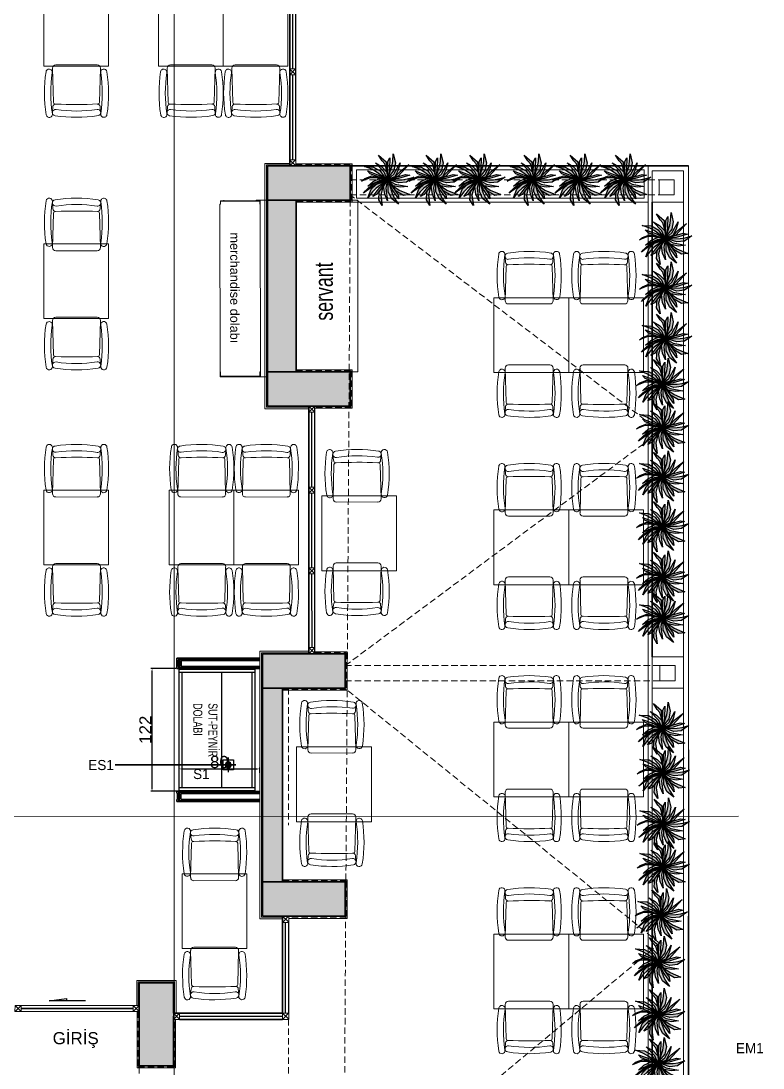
# Model space of a CAD drawing. Header units: millimetres. Extents: x 30084 to 42641, y -1284 to 1636.
# Drawn here: x 35042 to 35777, y -264 to 772 of the extents above; entities that cross this region are included whole.
import ezdxf
from ezdxf.enums import TextEntityAlignment as Align

# ---------------------------------------------------------------- set-up
doc = ezdxf.new("R2010")
doc.units = ezdxf.units.MM
doc.linetypes.add('DASHED2', pattern=[9.525, 6.35, -3.175])
doc.linetypes.add('HIDDEN', pattern=[9.525, 6.35, -3.175])
doc.layers.add('-DWG_ANA', color=7, linetype='Continuous')
doc.layers.add('00-BITKI', color=103, linetype='Continuous')
for name, color, linetype, lineweight in [('ELK', 1, 'Continuous', 35), ('no3_ahsap gorunus arka ince', 53, 'Continuous', 15), ('no3_ahsap gorunus arka kalın', 43, 'Continuous', 15), ('no3_ahsap kesit on', 40, 'Continuous', 20), ('no3_ahşap gorunus on kalın', 36, 'Continuous', 15), ('no3_cam gorunus on', 142, 'Continuous', 15), ('no3_duvar kaplama', 8, 'Continuous', 0), ('no3_duvar mevcut', 4, 'Continuous', 35), ('no3_döşeme kaplama', 8, 'Continuous', 0), ('no3_kutu profil gorunus', 8, 'Continuous', 0), ('no3_kutuprofil kesit', 74, 'Continuous', 18), ('no3_sandalye masa', 248, 'Continuous', 15), ('no3_yazı tefriş', 152, 'Continuous', 0), ('no3_ölçü detay', 252, 'Continuous', 0), ('no3_ölçü tefriş', 252, 'Continuous', 0), ('t_görünüş', 45, 'Continuous', 25), ('t_yazı', 144, 'Continuous', 25), ('Y-CAM', 4, 'Continuous', 5), ('Y-UST', 253, 'HIDDEN', 13)]:
    doc.layers.add(name, color=color, linetype=linetype, lineweight=lineweight)
doc.styles.add('20', font='GOTHIC.TTF', dxfattribs={"height": 10})
doc.styles.get("Standard").update_dxf_attribs({"font": 'arial.ttf'})
doc.styles.add('TAKSİM', font='GOTHIC.TTF', dxfattribs={"height": 20})
doc.styles.add('Ölçü50', font='arial.ttf', dxfattribs={"width": 0.7})
doc.dimstyles.new('ISO-25', dxfattribs={"dimtxt": 12, "dimasz": 2.5, "dimexe": 1.25, "dimexo": 0.625, "dimtad": 1, "dimdec": 0, "dimtxsty": 'Standard', "dimcen": 2.5, "dimadec": 0, "dimazin": 0, "dimtfac": 1, "dimtdec": 0, "dimtmove": 0, "dimatfit": 3, "dimfxl": 1, "dimarcsym": 0})

# ---------------------------------------------------------------- blocks, each defined once
blk = doc.blocks.new('hediiyelik')
at = {"layer": 'no3_ahsap gorunus arka kalın'}
for p, q in [((33247.8, -770.1), (33422.8, -770)), ((33247.8, -770.1), (33247.8, -777.1)), ((33422.8, -770), (33422.8, -777))]:
    blk.add_line(p, q, dxfattribs=at)
at = {"layer": 'no3_ahşap gorunus on kalın'}
for p, q in [((33251.8, -777.1), (33417.7, -777)), ((33422.8, -781), (33422.8, -813)), ((33251.8, -817.1), (33417.7, -817))]:
    blk.add_line(p, q, dxfattribs=at)
at = {"layer": 'no3_kutu profil gorunus'}
for p, q in [((33251.8, -777.6), (33251.8, -777.1)), ((33417.7, -777.5), (33417.7, -777)), ((33248.3, -781.1), (33247.8, -781.1)), ((33422.3, -781), (33422.8, -781)), ((33248.3, -813.1), (33247.8, -813.1)), ((33251.8, -816.6), (33251.8, -817.1)), ((33417.7, -816.5), (33417.7, -817)), ((33422.3, -813), (33422.8, -813))]:
    blk.add_line(p, q, dxfattribs=at)
for points in [[(33247.8, -781.1), (33247.8, -777.1), (33251.8, -777.1)], [(33422.8, -781), (33422.8, -777), (33417.7, -777)], [(33422.3, -781), (33422.3, -777.5), (33417.7, -777.5)], [(33248.3, -781.1), (33248.3, -777.6), (33251.8, -777.6)], [(33248.3, -813.1), (33248.3, -816.6), (33251.8, -816.6)], [(33422.8, -813), (33422.8, -817), (33417.7, -817)], [(33422.3, -813), (33422.3, -816.5), (33417.7, -816.5)]]:
    blk.add_lwpolyline(points, dxfattribs=at)
at = {"layer": 'no3_ölçü tefriş'}
for p, q in [((33421.9, -816), (33421.9, -777.5)), ((33248.3, -780), (33248.3, -813.1)), ((33248.7, -816), (33248.7, -777.6)), ((33422.3, -780), (33422.3, -813))]:
    blk.add_line(p, q, dxfattribs=at)
for centre in [(33248.5, -780), (33248.5, -784), (33248.5, -788), (33422.1, -780), (33422.1, -784), (33422.1, -788), (33248.5, -792), (33248.5, -796), (33248.5, -800), (33248.5, -804), (33248.5, -808), (33248.5, -812), (33248.5, -816), (33422.1, -812), (33422.1, -816)]:
    blk.add_circle(centre, 0.2, dxfattribs=at)
at = {"layer": 't_yazı', "style": 'Ölçü50'}
blk.add_text('merchandise dolabı', height=9, dxfattribs=at).set_placement((33279.7, -806.9, 0))
blk = doc.blocks.new('K-BKLEME')
for p, q in [((-29.3, 50.3), (-29.8, 56.6)), ((28.5, 50.4), (29, 56.7)), ((-28.6, 45), (-29.6, 3.2)), ((29, 3.3), (27.8, 45)), ((-25.7, -0.8), (25, -0.7))]:
    blk.add_line(p, q)
for points in [[(-29.9, 8.9, -0.077504), (-30, 59.1, 1), (-37.6, 60.2, 0.077504), (-37.5, 7.7, 1)], [(-25.5, 53.8, -0.077504), (24.7, 53.9, 1), (25.9, 61.5, 0.077504), (-26.7, 61.4, 1)], [(29.3, 9, 0.077504), (29.2, 59.1, -1), (36.8, 60.3, -0.077504), (36.9, 7.8, -1)]]:
    blk.add_lwpolyline(points, format="xyb", close=True)
for centre, radius, start, end in [((-25.9, 50.6), 3.39, 184.6945, 272.6484), ((-26.4, 44.9), 2.26, 92.7197, 178.6168), ((-0.2, -519.6), 567.4, 87.4515, 92.6484), ((25.1, 50.6), 3.39, 267.5228, 355.4767), ((25.6, 45), 2.26, 1.5543, 87.4515), ((-25.7, 3.2), 3.95, 180.0856, 270.0856), ((25, 3.2), 3.95, 270.0856, 0.0856)]:
    blk.add_arc(centre, radius, start, end)
blk = doc.blocks.new('yuopl')
at = {"linetype": 'ByBlock'}
h = blk.add_hatch(color=1, dxfattribs=at)
h.set_gradient(color1=(61, 122, 0), color2=(210, 212, 89), tint=1, name='HEMISPHERICAL')
h.paths.add_polyline_path([(48509, -20392), (48481, -20747), (48242, -21286), (48461, -21019), (48605, -20707), (48513, -20372), (48605, -20727), (48553, -21067), (48541, -21557), (48677, -20843), (48513, -20361), (48813, -21162), (48956, -21298), (48769, -20788), (48517, -20365), (48665, -20548), (48920, -20903), (49028, -21103), (49144, -21398), (49124, -20987), (48944, -20684), (48681, -20500), (48517, -20361), (48888, -20524), (49316, -20915), (49144, -20632), (48880, -20393), (48525, -20365), (48880, -20389), (49211, -20499), (49673, -20766), (49529, -20514), (49167, -20367), (48520, -20363), (49362, -20334), (49530, -20242), (49006, -20261), (48524, -20364), (48803, -20267), (49135, -20155), (49362, -20108), (49713, -20089), (49310, -19986), (48967, -20060), (48736, -20239), (48517, -20365), (48780, -20068), (49291, -19778), (48970, -19856), (48659, -20029), (48522, -20358), (48652, -19991), (48890, -19689), (49314, -19458), (49005, -19487), (48729, -19725), (48522, -20357), (48758, -19546), (48721, -19359), (48581, -19867), (48525, -20364), (48517, -19713), (48544, -19477), (48635, -19140), (48412, -19495), (48375, -19840), (48475, -20114), (48522, -20345), (48480, -20277), (48392, -19919), (48347, -19473), (48349, -19106), (48316, -19248), (48292, -19421), (48287, -19533), (48288, -19610), (48306, -19783), (48349, -19975), (48415, -20151), (48517, -20344), (48325, -20024), (48209, -19451), (48181, -19778), (48254, -20132), (48522, -20348), (48245, -20127), (48228, -20075), (48098, -19957), (47957, -19775), (47846, -19374), (47841, -19557), (47935, -19890), (48519, -20360), (48255, -20162), (47824, -19885), (47639, -19864), (48064, -20142), (48506, -20355), (48232, -20268), (47911, -20165), (47700, -20072), (47392, -19878), (47667, -20196), (47990, -20339), (48282, -20331), (48510, -20352), (48136, -20442), (47565, -20376), (47868, -20505), (48214, -20548), (48506, -20363), (48260, -20548), (47863, -20699), (47680, -20682), (47362, -20710), (47819, -20810), (48364, -20473), (47856, -20876), (47774, -21050), (48188, -20719), (48504, -20373), (48144, -20884), (47989, -21050), (47715, -21283), (48111, -21115), (48345, -20856), (48419, -20577)])
at = {"color": 76, "linetype": 'ByBlock'}
blk.add_lwpolyline([(48509, -20392), (48481, -20747), (48242, -21286), (48461, -21019), (48605, -20707), (48513, -20372), (48605, -20727), (48553, -21067), (48541, -21557), (48677, -20843), (48513, -20361), (48813, -21162), (48956, -21298), (48769, -20788), (48517, -20365), (48665, -20548), (48920, -20903), (49028, -21103), (49144, -21398), (49124, -20987), (48944, -20684), (48681, -20500), (48517, -20361), (48888, -20524), (49316, -20915), (49144, -20632), (48880, -20393), (48525, -20365), (48880, -20389), (49211, -20499), (49673, -20766), (49529, -20514), (49167, -20367), (48520, -20363), (49362, -20334), (49530, -20242), (49006, -20261), (48524, -20364), (48803, -20267), (49135, -20155), (49362, -20108), (49713, -20089), (49310, -19986), (48967, -20060), (48736, -20239), (48517, -20365), (48780, -20068), (49291, -19778), (48970, -19856), (48659, -20029), (48522, -20358), (48652, -19991), (48890, -19689), (49314, -19458), (49005, -19487), (48729, -19725), (48522, -20357), (48758, -19546), (48721, -19359), (48581, -19867), (48525, -20364), (48517, -19713), (48544, -19477), (48635, -19140), (48412, -19495), (48375, -19840), (48475, -20114), (48522, -20345), (48480, -20277), (48392, -19919), (48347, -19473), (48349, -19106), (48316, -19248), (48292, -19421), (48287, -19533), (48288, -19610), (48306, -19783), (48349, -19975), (48415, -20151), (48517, -20344), (48325, -20024), (48209, -19451), (48181, -19778), (48254, -20132), (48522, -20348), (48245, -20127), (48228, -20075), (48098, -19957), (47957, -19775), (47846, -19374), (47841, -19557), (47935, -19890), (48519, -20360), (48255, -20162), (47824, -19885), (47639, -19864), (48064, -20142), (48506, -20355), (48232, -20268), (47911, -20165), (47700, -20072), (47392, -19878), (47667, -20196), (47990, -20339), (48282, -20331), (48510, -20352), (48136, -20442), (47565, -20376), (47868, -20505), (48214, -20548), (48506, -20363), (48260, -20548), (47863, -20699), (47680, -20682), (47362, -20710), (47819, -20810), (48364, -20473), (47856, -20876), (47774, -21050), (48188, -20719), (48504, -20373), (48144, -20884), (47989, -21050), (47715, -21283), (48111, -21115), (48345, -20856), (48419, -20577)], close=True, dxfattribs=at)
blk = doc.blocks.new('girişkat duvarlarım')
at = {"layer": 'no3_duvar kaplama'}
h = blk.add_hatch(color=251, dxfattribs=at)
h.dxf.hatch_style = 1
h.paths.add_polyline_path([(36583.7, 271), (36562.8, 271), (36562.8, 237), (36583.7, 237)])
h = blk.add_hatch(color=251, dxfattribs=at)
h.dxf.hatch_style = 1
h.paths.add_polyline_path([(36644.8, 271), (36583.7, 271), (36583.7, 237), (36592.8, 237), (36644.8, 237)])
h = blk.add_hatch(color=251, dxfattribs=at)
h.dxf.hatch_style = 1
h.paths.add_polyline_path([(36583.7, 237), (36562.8, 237), (36562.8, 67), (36583.7, 67)])
h = blk.add_hatch(color=251, dxfattribs=at)
h.dxf.hatch_style = 1
h.paths.add_polyline_path([(36591.2, 237), (36583.7, 237), (36583.7, 67), (36591.2, 67)])
h = blk.add_hatch(color=251, dxfattribs=at)
h.dxf.hatch_style = 1
h.paths.add_polyline_path([(36644.8, 67), (36583.7, 67), (36562.8, 67), (36562.8, 62), (36562.8, 33), (36592.8, 33), (36623.8, 33), (36644.8, 33)])
h = blk.add_hatch(color=251, dxfattribs=at)
h.dxf.hatch_style = 1
h.paths.add_polyline_path([(36557.8, -212), (36557.8, -246), (36587.8, -246), (36639.8, -246), (36639.8, -212)])
h = blk.add_hatch(color=251, dxfattribs=at)
h.dxf.hatch_style = 1
h.paths.add_polyline_path([(36557.8, -438), (36577.8, -438), (36577.8, -246), (36557.8, -246)])
h = blk.add_hatch(color=251, dxfattribs=at)
h.dxf.hatch_style = 1
h.paths.add_polyline_path([(36557.8, -472), (36583.7, -472), (36583.7, -438), (36557.8, -438)])
h = blk.add_hatch(color=251, dxfattribs=at)
h.dxf.hatch_style = 1
h.paths.add_polyline_path([(36639.8, -438), (36583.7, -438), (36583.7, -446.8), (36639.8, -446.8)])
h = blk.add_hatch(color=251, dxfattribs=at)
h.dxf.hatch_style = 1
h.paths.add_polyline_path([(36639.8, -446.8), (36583.7, -446.8), (36583.7, -461.8), (36639.8, -461.8)])
h = blk.add_hatch(color=251, dxfattribs=at)
h.dxf.hatch_style = 1
h.paths.add_polyline_path([(36639.8, -461.8), (36583.7, -461.8), (36583.7, -472), (36583.8, -472), (36587.8, -472), (36639.8, -472)])
h = blk.add_hatch(color=251, dxfattribs=at)
h.dxf.hatch_style = 1
h.paths.add_polyline_path([(36469.8, -571), (36469.8, -568), (36469.8, -538), (36435.8, -538), (36435.8, -568), (36435.8, -574), (36435.8, -620), (36469.8, -620)])
for points in [[(36590.8, 271.1), (36644.8, 271), (36644.8, 237), (36591.2, 237)], [(36591.2, 67), (36644.8, 67), (36644.8, 33), (36609.8, 33)], [(36609.8, -212), (36639.8, -212), (36639.8, -246), (36577.8, -246)], [(36577.8, -438), (36639.8, -438), (36639.8, -472), (36583.8, -472)]]:
    blk.add_lwpolyline(points)
at = {"layer": 'no3_ahsap gorunus arka ince'}
for points in [[(36590.8, 273.1), (36646.8, 273), (36646.8, 235), (36591.2, 235)], [(36591.2, 69), (36646.8, 69), (36646.8, 31), (36609.8, 31)], [(36609.8, -210), (36641.8, -210), (36641.8, -248), (36577.8, -248)], [(36577.8, -436), (36641.8, -436), (36641.8, -474), (36583.8, -474)]]:
    blk.add_lwpolyline(points, dxfattribs=at)
at = {"layer": 'no3_ahsap gorunus arka ince', "linetype": 'DASHED2'}
for points in [[(36590.8, 272.1), (36645.8, 272), (36645.8, 236), (36591.2, 236)], [(36591.2, 68), (36645.8, 68), (36645.8, 32), (36609.8, 32)], [(36609.8, -211), (36640.8, -211), (36640.8, -247), (36577.8, -247)], [(36577.8, -437), (36640.8, -437), (36640.8, -473), (36583.8, -473)]]:
    blk.add_lwpolyline(points, dxfattribs=at)
at = {"layer": 'no3_ahsap gorunus arka ince', "elevation": 0}
blk.add_lwpolyline([(36433.8, -566.3), (36433.8, -622), (36471.8, -622), (36471.8, -574)], dxfattribs=at)
at = {"layer": 'no3_ahsap gorunus arka ince', "linetype": 'DASHED2', "elevation": 0}
blk.add_lwpolyline([(36434.8, -566.3), (36434.8, -621), (36470.8, -621), (36470.8, -574)], dxfattribs=at)
at = {"layer": 'no3_cam gorunus on'}
for p, q in [((36318.8, -562.9, 0), (36429.8, -562.7, 0)), ((36318.8, -563.4, 0), (36429.8, -563.2, 0)), ((36318.8, -563.9, 0), (36429.8, -563.7, 0))]:
    blk.add_line(p, q, dxfattribs=at)
at = {"layer": 'no3_duvar kaplama'}
for points in [[(36584.8, 273.5), (36560.3, 273.5), (36560.3, 30.5), (36603.8, 30.5)], [(36584.8, 272), (36561.8, 272), (36561.8, 32), (36603.8, 32)], [(36603.8, -209.5), (36555.3, -209.5), (36555.3, -474.5), (36577.8, -474.6)], [(36603.8, -211), (36556.8, -211), (36556.8, -473), (36577.8, -473.1)]]:
    blk.add_lwpolyline(points, dxfattribs=at)
at = {"layer": 'no3_duvar kaplama', "elevation": 0}
for points in [[(36433.3, -560.3), (36433.3, -535.5), (36472.3, -535.5), (36472.3, -568)], [(36434.8, -560.3), (36434.8, -537), (36470.8, -537), (36470.8, -568)]]:
    blk.add_lwpolyline(points, dxfattribs=at)
at = {"layer": 'no3_duvar mevcut'}
for p, q in [((36584.8, 271), (36584.8, 527)), ((36562.8, 33), (36562.8, 271.1)), ((36562.8, 271), (36591, 271)), ((36644.8, 271), (36562.8, 271)), ((36591.2, 271), (36584.8, 271)), ((36592.8, 271), (36623.8, 271)), ((36644.8, 237), (36644.8, 271)), ((36644.8, 271), (36979.8, 271)), ((36592.8, 237), (36562.8, 237)), ((36591.2, 67), (36591.2, 237)), ((36592.8, 237), (36644.8, 237)), ((36562.8, 67), (36628.8, 67)), ((36644.8, 67), (36562.8, 67)), ((36635, 67), (36628.6, 67)), ((36644.8, 33), (36644.8, 67)), ((36623.8, 33), (36562.8, 33)), ((36592.8, 33), (36562.8, 33)), ((36592.8, 33), (36644.8, 33)), ((36603.8, -119.5), (36603.8, 33)), ((36603.8, 33), (36623.8, 33)), ((36603.8, -212), (36603.8, 33)), ((36603.8, -212), (36603.8, 33)), ((36557.8, -472), (36557.8, -212)), ((36557.8, -212), (36623.8, -212)), ((36639.8, -212), (36557.8, -212)), ((36630, -212), (36623.6, -212)), ((36639.8, -246), (36639.8, -212)), ((36587.8, -246), (36557.8, -246)), ((36577.8, -438), (36577.8, -246)), ((36587.8, -246), (36639.8, -246)), ((36639.8, -438), (36557.8, -438)), ((36639.8, -472), (36639.8, -438)), ((36587.8, -472), (36557.8, -472)), ((36577.8, -568), (36577.8, -472)), ((36577.8, -568), (36577.8, -472)), ((36587.8, -472), (36639.8, -472)), ((36979.8, -472), (36979.8, -1277)), ((36435.8, -568), (36435.8, -538)), ((36435.8, -538), (36469.8, -538)), ((36469.8, -538), (36469.8, -568)), ((36435.8, -574), (36435.8, -568)), ((36469.8, -568), (36577.8, -568)), ((36435.8, -574), (36435.8, -620)), ((36469.8, -620), (36469.8, -571)), ((36475.8, -574), (36577.8, -574)), ((36435.8, -620), (36469.8, -620))]:
    blk.add_line(p, q, dxfattribs=at)
blk.add_lwpolyline([(36943.8, -749.2), (36943.8, -469)], dxfattribs=at)
at = {"layer": 'no3_döşeme kaplama'}
for p, q in [((36644.8, 271), (36979.8, 271)), ((36939.8, 271), (36939.8, -780.2)), ((36979.8, 271), (36979.8, -474)), ((36943.8, 266), (36943.8, -749.2)), ((36974.8, 266), (36974.8, -780.2)), ((36980, -307.3), (36979.8, -785.2)), ((36943.8, -780.2), (36943.8, -610.2))]:
    blk.add_line(p, q, dxfattribs=at)
for points in [[(36939.8, 271), (36646.8, 271), (36646.8, 235), (36939.8, 235)], [(36935.8, 267), (36650.8, 267), (36650.8, 239), (36935.8, 239)], [(36943.8, 235), (36974.8, 235), (36974.8, 266), (36943.8, 266)], [(36943.8, -246), (36974.8, -246), (36974.8, -215), (36943.8, -215)], [(36943.8, -246), (36974.8, -246), (36974.8, -215), (36943.8, -215)]]:
    blk.add_lwpolyline(points, close=True, dxfattribs=at)
at = {"layer": 'no3_kutuprofil kesit'}
for p, q in [((36590.8, 361.1), (36584.7, 367)), ((36584.8, 361), (36590.7, 367)), ((36590.8, 271.1), (36584.7, 277)), ((36584.8, 271), (36590.7, 277)), ((36609.8, 27.1), (36603.7, 33)), ((36603.8, 27), (36609.7, 33)), ((36609.8, -52.9), (36603.7, -47)), ((36603.8, -53), (36609.7, -47)), ((36609.8, -132.9), (36603.7, -127)), ((36603.8, -133), (36609.7, -127)), ((36609.8, -211.9), (36603.7, -206)), ((36603.8, -212), (36609.7, -206)), ((36583.8, -477.9), (36577.7, -472)), ((36577.8, -478), (36583.7, -472)), ((36312.8, -566.3, 0), (36318.8, -560.3, 0)), ((36312.8, -560.3, 0), (36318.8, -566.3, 0)), ((36318.8, -560.3, 0), (36318.8, -566.3, 0)), ((36342.8, -560.3, 0), (36435.8, -560.3, 0)), ((36429.9, -560.2, 0), (36429.8, -566.2, 0)), ((36429.8, -566.2, 0), (36435.8, -560.3, 0)), ((36435.8, -566.3, 0), (36429.9, -560.2, 0)), ((36475.8, -573.9), (36469.7, -568)), ((36469.8, -574), (36475.7, -568)), ((36583.8, -573.9), (36577.7, -568)), ((36577.8, -574), (36583.7, -568))]:
    blk.add_line(p, q, dxfattribs=at)
for points in [[(36584.8, 367), (36590.8, 367), (36590.8, 361), (36584.8, 361)], [(36584.8, 277), (36590.8, 277), (36590.8, 271), (36584.8, 271)], [(36603.8, 33), (36609.8, 33), (36609.8, 27), (36603.8, 27)], [(36603.8, -47), (36609.8, -47), (36609.8, -53), (36603.8, -53)], [(36603.8, -127), (36609.8, -127), (36609.8, -133), (36603.8, -133)], [(36603.8, -206), (36609.8, -206), (36609.8, -212), (36603.8, -212)], [(36577.8, -472), (36583.8, -472), (36583.8, -478), (36577.8, -478)], [(36475.8, -574), (36475.8, -568), (36469.8, -568), (36469.8, -574)], [(36577.8, -568), (36583.8, -568), (36583.8, -574), (36577.8, -574)]]:
    blk.add_lwpolyline(points, close=True, dxfattribs=at)
at = {"layer": 'no3_kutuprofil kesit', "elevation": 0}
blk.add_lwpolyline([(36312.8, -560.3), (36435.8, -560.3), (36435.8, -566.3), (36312.7, -566.3)], close=True, dxfattribs=at)
at = {"layer": 'no3_ölçü detay', "linetype": 'DASHED2'}
for p, q in [((36644.8, 257.2), (36965.6, 257.2)), ((36951.8, 8.1), (36644.8, 242.2)), ((36644.8, 242.2), (36965.6, 242.2)), ((36644.8, 237), (36638.3, -780.2)), ((36639.8, -223.8), (36952.1, 8.3)), ((36639.8, -223.8), (36965.6, -223.8)), ((36639.8, -223.8), (36965.6, -223.8)), ((36668.7, -223.8), (36966.4, -223.8)), ((36639.8, -238.8), (36965.6, -238.8)), ((36639.8, -238.8), (36965.6, -238.8)), ((36951.1, -498.6), (36641.8, -248)), ((36640.4, -758), (36951.4, -498.4)), ((36435.8, -780), (36435.8, -574))]:
    blk.add_line(p, q, dxfattribs=at)
at = {"layer": 'no3_ölçü detay'}
for points in [[(36965.6, 257.2), (36950.6, 257.2), (36950.6, 242.2), (36965.6, 242.2)], [(36966.4, -223.8), (36951.4, -223.8), (36951.4, -238.8), (36966.4, -238.8)]]:
    blk.add_lwpolyline(points, close=True, dxfattribs=at)
at = {"layer": 'Y-CAM', "lineweight": -3, "ltscale": 10}
for points in [[(36584.8, 317), (36584.8, 527)], [(36590.8, 277), (36590.8, 527)], [(36587.8, 367), (36587.8, 441)], [(36588, 277), (36587.8, 361)], [(36603.8, -177), (36603.8, 33)], [(36609.8, -212), (36609.8, 33)], [(36606.8, -47), (36606.8, 27)], [(36606.8, -127), (36606.8, -53)], [(36607, -206), (36606.8, -133)], [(36580.8, -568), (36580.8, -478)], [(36583.8, -568), (36583.8, -478)], [(36475.8, -571), (36577.8, -571)]]:
    blk.add_lwpolyline(points, dxfattribs=at)
at = {"layer": 'Y-UST', "lineweight": -3, "ltscale": 10, "elevation": 0}
blk.add_lwpolyline([(36382.5, -555.8), (36346.7, -555.8), (36363.7, -553.4), (36363.7, -555.8)], dxfattribs=at)
at = {"layer": '00-BITKI', "color": 250, "linetype": 'ByBlock', "extrusion": (0, 0, -1), "xscale": 0.02159999996223907, "yscale": 0.02159999996223907, "zscale": -0.02159999996223907, "rotation": 233.0568848752181}
for p in [(-35700.4, 830.5), (-35747.6, 830.5), (-35790.7, 830.5), (-35844.7, 830.5), (-35890.2, 830.5), (-35935, 830.5), (-35975.6, 772.2), (-35975.6, 723.4), (-35975.6, 673.1), (-35972.7, 628.1), (-35972.7, 585), (-35972.7, 536.3), (-35972.7, 487.5), (-35972.7, 437.3), (-35972.7, 396.6), (-35972.6, 287.4), (-35973.2, 243.5), (-35973.2, 192.6), (-35973.2, 150.2), (-35971.2, 102.9), (-35968.7, 55.8), (-35968.7, 4.2), (-35968.7, -44.5)]:
    blk.add_blockref('yuopl', p, dxfattribs=at)
at = {"layer": 'no3_yazı tefriş', "extrusion": (-1.38808e-07, 2.56536e-07, 1), "insert": (36395.7, -594.5, 0), "char_height": 12, "width": 102.104, "attachment_point": 6, "text_direction": (1, 0, 0)}
blk.add_mtext('{\\fArial|b0|i0|c162|p34;GİRİŞ}', dxfattribs=at)
blk = doc.blocks.new('*D107')
at = {"color": 0, "lineweight": -2, "transparency": 16777216}
for p, q in [((35195.9, 131.4), (35170.9, 131.4)), ((35172.1, 12.2), (35172.1, 128.9)), ((35196.9, 9.7), (35170.9, 9.7))]:
    blk.add_line(p, q, dxfattribs=at)
at = {"color": 0, "transparency": 16777216}
for points in [[(35171.7, 128.9), (35172.6, 128.9), (35172.1, 131.4)], [(35171.7, 12.2), (35172.6, 12.2), (35172.1, 9.7)]]:
    blk.add_solid(points, dxfattribs=at)
at = {"layer": 'Defpoints', "color": 0, "transparency": 16777216}
for p in [(35172.1, 131.4), (35196.6, 131.4, 0), (35197.6, 9.7, 0)]:
    blk.add_point(p, dxfattribs=at)
at = {"color": 0, "transparency": 16777216, "insert": (35165.5, 70.6), "char_height": 12, "attachment_point": 5, "rotation": 90}
blk.add_mtext('122', dxfattribs=at)
blk = doc.blocks.new('*D106')
at = {"layer": 'Defpoints', "color": 0, "transparency": 16777216}
for p in [(35278.8, 31.8), (35198.8, 13.5, 1109.6), (35278.8, 9.7, 0)]:
    blk.add_point(p, dxfattribs=at)
at = {"layer": 'no3_duvar mevcut', "color": 0, "linetype": 'Continuous', "lineweight": -2, "transparency": 16777216}
for p, q in [((35198.8, 33), (35198.8, 33.1)), ((35278.8, 27.8), (35278.8, 33.1))]:
    blk.add_line(p, q, dxfattribs=at)
at = {"layer": 'no3_duvar mevcut', "color": 0, "lineweight": -2, "transparency": 16777216}
blk.add_line((35201.3, 31.8), (35276.3, 31.8), dxfattribs=at)
at = {"layer": 'no3_duvar mevcut', "color": 0, "transparency": 16777216}
for points in [[(35201.3, 32.2), (35201.3, 31.4), (35198.8, 31.8)], [(35276.3, 32.2), (35276.3, 31.4), (35278.8, 31.8)]]:
    blk.add_solid(points, dxfattribs=at)
at = {"layer": 'no3_duvar mevcut', "color": 0, "transparency": 16777216, "insert": (35238.8, 38.6), "char_height": 12, "attachment_point": 5}
blk.add_mtext('80', dxfattribs=at)
blk = doc.blocks.new('A$C611F6802')
at = {"layer": '-DWG_ANA'}
h = blk.add_hatch(dxfattribs=at)
h.set_pattern_fill('ANSI31', color=1, style=0)
h.set_pattern_definition([(45, (-55670.1402, -22065.11067), (-0.08838834765, 0.08838834765), [])])
h.paths.add_polyline_path([(4.4, 7.7, 1), (10.1, 7.7, 1)])
at = {"layer": '-DWG_ANA', "color": 1}
for p, q in [((7.3, 7.7), (7.3, 15.3)), ((7.3, 15.3), (7.3, 0)), ((7.3, 7.6), (0, 7.6)), ((7.3, 7.6), (14.7, 7.6)), ((14.7, 7.6), (7.3, 7.6))]:
    blk.add_line(p, q, dxfattribs=at)
blk.add_lwpolyline([(2.3, 2.7), (12.3, 2.7), (12.3, 12.7), (2.3, 12.7)], close=True, dxfattribs=at)
blk.add_circle((7.3, 7.7), 2.86, dxfattribs=at)

msp = doc.modelspace()

# ---------------------------------------------------------------- linework, layer by layer
for p, q in [((35198.6, 141.4, 0), (35278.8, 141.4)), ((35198.6, 141.4, 0), (35198.6, 131.4, 0)), ((35199.6, 140.4, 0), (35278.8, 140.4, 0)), ((35199.6, 140.4, 0), (35199.6, 132.4, 0)), ((35200.8, 139.2, 0), (35278.8, 139.2, 0)), ((35200.8, 139.2, 0), (35200.8, 133.6, 0)), ((35198.6, 131.4, 0), (35278.8, 131.4, 0)), ((35199.6, 132.4, 0), (35278.8, 132.4, 0)), ((35200.8, 133.6, 0), (35278.8, 133.6, 0)), ((35198.6, -0.3, 0), (35198.6, 9.7, 0)), ((35198.6, 9.7, 0), (35278.8, 9.7, 0)), ((35199.6, 0.7, 0), (35199.6, 8.7, 0)), ((35199.6, 8.7, 0), (35278.8, 8.7, 0)), ((35199.6, 0.7, 0), (35278.8, 0.7, 0)), ((35200.8, 1.9, 0), (35200.8, 7.5, 0)), ((35200.8, 7.5, 0), (35278.8, 7.5, 0)), ((35200.8, 1.9, 0), (35278.8, 1.9, 0)), ((35198.6, -0.3, 0), (35278.8, -0.3))]:
    msp.add_line(p, q)
at = {"layer": 'ELK', "color": 1}
msp.add_line((35135.7, 35.8), (35247.6, 35.8), dxfattribs=at)
at = {"layer": 'no3_ahsap kesit on', "lineweight": 35}
for p, q in [((35196.6, 141.4), (35198.6, 141.4, 0)), ((35196.6, 139.4, 0), (35196.6, 141.4)), ((35196.6, 139.4, 0), (35197.4, 139.4, 0)), ((35197.4, 133.4, 0), (35197.4, 139.4, 0)), ((35198.6, 131.4, 0), (35198.6, 141.4, 0)), ((35196.6, 131.4, 0), (35196.6, 133.4)), ((35196.6, 133.4, 0), (35197.4, 133.4, 0)), ((35196.6, 131.4, 0), (35198.6, 131.4, 0)), ((35196.6, 9.7, 0), (35196.6, 7.7)), ((35196.6, 9.7, 0), (35198.6, 9.7, 0)), ((35196.6, 7.7, 0), (35197.4, 7.7, 0)), ((35196.6, 1.7, 0), (35197.4, 1.7, 0)), ((35196.6, 1.7, 0), (35196.6, -0.3)), ((35197.4, 7.7, 0), (35197.4, 1.7, 0)), ((35198.6, 9.7, 0), (35198.6, -0.3, 0)), ((35196.6, -0.3), (35198.6, -0.3, 0))]:
    msp.add_line(p, q, dxfattribs=at)
at = {"layer": 'no3_ahşap gorunus on kalın'}
msp.add_lwpolyline([(35314.7, 424.9), (35314.7, 594.9), (35376, 594.9), (35376, 424.9)], close=True, dxfattribs=at)
at = {"layer": 'no3_duvar mevcut'}
for p, q in [((35667.3, 142.9), (35667.3, 592.9)), ((35278.8, 141.4), (35196.6, 141.4)), ((35196.6, 141.4), (35196.6, 133.4)), ((35196.6, -0.3), (35278.8, -0.3)), ((35278.8, -0.3), (35196.6, -0.3))]:
    msp.add_line(p, q, dxfattribs=at)
at = {"layer": 'no3_döşeme kaplama'}
msp.add_line((35667.3, -221), (35667.3, 623.9), dxfattribs=at)
at = {"layer": 'no3_sandalye masa'}
for points in [[(35065, 801.7), (35065, 727.7), (35129, 727.7), (35129, 801.7)], [(35178.5, 801.7), (35178.5, 727.7), (35242.5, 727.7), (35242.5, 801.7)], [(35242.5, 801.7), (35242.5, 727.7), (35306.5, 727.7), (35306.5, 801.7)], [(35065, 551.7), (35065, 477.7), (35129, 477.7), (35129, 551.7)], [(35584.7, 424.2), (35584.7, 498.2), (35510.7, 498.2), (35510.7, 424.2)], [(35658.7, 424.2), (35658.7, 498.2), (35584.7, 498.2), (35584.7, 424.2)], [(35065, 307.9), (35065, 233.9), (35129, 233.9), (35129, 307.9)], [(35189, 307.9), (35189, 233.9), (35253, 233.9), (35253, 307.9)], [(35253, 307.9), (35253, 233.9), (35317, 233.9), (35317, 307.9)], [(35414.2, 228.1), (35414.2, 302.1), (35340.2, 302.1), (35340.2, 228.1)], [(35584.7, 214.2), (35584.7, 288.2), (35510.7, 288.2), (35510.7, 214.2)], [(35658.7, 214.2), (35658.7, 288.2), (35584.7, 288.2), (35584.7, 214.2)], [(35584.7, 4.2), (35584.7, 78.2), (35510.7, 78.2), (35510.7, 4.2)], [(35658.7, 4.2), (35658.7, 78.2), (35584.7, 78.2), (35584.7, 4.2)], [(35389.3, -20.4), (35389.3, 53.6), (35315.3, 53.6), (35315.3, -20.4)], [(35201.8, -71.9), (35201.8, -145.9), (35265.8, -145.9), (35265.8, -71.9)], [(35584.7, -205.8), (35584.7, -131.8), (35510.7, -131.8), (35510.7, -205.8)], [(35658.7, -205.8), (35658.7, -131.8), (35584.7, -131.8), (35584.7, -205.8)]]:
    msp.add_lwpolyline(points, close=True, dxfattribs=at)
at = {"layer": 'no3_yazı tefriş', "linetype": 'Continuous', "ltscale": 0.3}
msp.add_line((35194.1, 1349), (35194.1, -997.5), dxfattribs=at)
at = {"layer": 'no3_yazı tefriş'}
msp.add_line((34391.7, -15.3), (35752.9, -15.1), dxfattribs=at)
at = {"layer": 'no3_ölçü detay', "linetype": 'DASHED2'}
for p, q in [((35307.3, 111.9), (35307.3, -23.7)), ((35307.3, -422.1), (35307.3, -216.1))]:
    msp.add_line(p, q, dxfattribs=at)
at = {"layer": 't_görünüş'}
for p, q in [((35198.8, 130.6, 1109.6), (35273.8, 130.6, 0)), ((35198.8, 10.5, 1109.6), (35198.8, 130.6, 1109.6)), ((35198.8, 127.6, 1109.6), (35273.8, 127.6, 0)), ((35201.8, 13.5, 1109.6), (35201.8, 127.6, 1109.6)), ((35240.8, 127.6, 0), (35240.8, 13.5, 0)), ((35270.8, 127.6, 0), (35270.8, 13.5, 0)), ((35273.8, 130.6, 0), (35273.8, 10.5, 0)), ((35198.8, 13.5, 1109.6), (35273.8, 13.5, 0)), ((35198.8, 10.5, 1109.6), (35273.8, 10.5, 0))]:
    msp.add_line(p, q, dxfattribs=at)

# ---------------------------------------------------------------- block references
at = {"layer": '-DWG_ANA', "color": 0, "xscale": -1, "rotation": 270}
msp.add_blockref('A$C611F6802', (35239.9, 28.5), dxfattribs=at)
at = {"layer": 'no3_duvar mevcut'}
msp.add_blockref('girişkat duvarlarım', (-1276.4, 357.9), dxfattribs=at)
at = {"layer": 'no3_duvar mevcut', "rotation": 270}
msp.add_blockref('hediiyelik', (36056.4, 33842.7), dxfattribs=at)
at = {"layer": 'no3_sandalye masa'}
for p, xscale, yscale, zscale, rotation in [((35097, 728.4), 0.8099999999983489, 0.8099999999983489, 0.8099999999983489, 179.9999999999772), ((35210.5, 728.4), 0.8099999999983489, 0.8099999999983489, 0.8099999999983489, 179.9999999999772), ((35274.5, 728.4), 0.8099999999983489, 0.8099999999983489, 0.8099999999983489, 179.9999999999772), ((35097, 545.5), -0.8099999999983489, 0.8100000000013098, 0.8100000000013096, 359.9999999999772), ((35097, 478.4), 0.8099999999983489, 0.8099999999983489, 0.8099999999983489, 179.9999999999772), ((35545.9, 431.3), -0.8099999999983489, 0.8100000000013098, 0.8100000000013096, 180), ((35619.9, 431.3), -0.8099999999983489, 0.8100000000013098, 0.8100000000013096, 180), ((35097, 301.7), -0.8099999999983489, 0.8100000000013098, 0.8100000000013096, 359.9999999999772), ((35221, 301.7), -0.8099999999983489, 0.8100000000013098, 0.8100000000013096, 359.9999999999772), ((35285, 301.7), -0.8099999999983489, 0.8100000000013098, 0.8100000000013096, 359.9999999999772), ((35097, 234.5), 0.8099999999983489, 0.8099999999983489, 0.8099999999983489, 179.9999999999772), ((35221, 234.5), 0.8099999999983489, 0.8099999999983489, 0.8099999999983489, 179.9999999999772), ((35285, 234.5), 0.8099999999983489, 0.8099999999983489, 0.8099999999983489, 179.9999999999772), ((35375.4, 235.2), -0.8099999999983489, 0.8100000000013098, 0.8100000000013096, 180), ((35545.9, 221.3), -0.8099999999983489, 0.8100000000013098, 0.8100000000013096, 180), ((35619.9, 221.3), -0.8099999999983489, 0.8100000000013098, 0.8100000000013096, 180), ((35545.9, 11.3), -0.8099999999983489, 0.8100000000013098, 0.8100000000013096, 180), ((35619.9, 11.3), -0.8099999999983489, 0.8100000000013098, 0.8100000000013096, 180), ((35350.5, -13.3), -0.8099999999983489, 0.8100000000013098, 0.8100000000013096, 180), ((35233.8, -78.2), -0.8099999999983489, 0.8100000000013098, 0.8100000000013096, 359.9999999999772), ((35233.8, -145.3), 0.8099999999983489, 0.8099999999983489, 0.8099999999983489, 179.9999999999772), ((35545.9, -198.7), -0.8099999999983489, 0.8100000000013098, 0.8100000000013096, 180), ((35619.9, -198.7), -0.8099999999983489, 0.8100000000013098, 0.8100000000013096, 180)]:
    msp.add_blockref('K-BKLEME', p, dxfattribs=dict(at, xscale=xscale, yscale=yscale, zscale=zscale, rotation=rotation))
at = {"layer": 'no3_sandalye masa', "xscale": 0.8099999999983489, "yscale": 0.8099999999983489, "zscale": 0.8099999999983489}
for p in [(35545.9, 492.8), (35619.9, 492.8), (35375.4, 296.7), (35545.9, 282.8), (35619.9, 282.8), (35545.9, 72.8), (35619.9, 72.8), (35350.5, 48.2), (35545.9, -137.2), (35619.9, -137.2)]:
    msp.add_blockref('K-BKLEME', p, dxfattribs=at)

# ---------------------------------------------------------------- texts
at = {"style": 'TAKSİM'}
msp.add_text('S1', height=9.9, dxfattribs=at).set_placement((35212.8, 21.8, 0))
at = {"layer": 'ELK', "color": 1, "style": '20'}
msp.add_text('ES1', height=10, dxfattribs=at).set_placement((35109, 30.7))
msp.add_text('EM1', height=10, dxfattribs=at).set_placement((35764.1, -249.6), align=Align.CENTER)
at = {"layer": 't_yazı', "lineweight": 9, "attachment_point": 1, "style": 'Ölçü50'}
for s, insert, char_height, width, rotation in [('servant ', (35333.2, 475.6, 0), 18, 1464.946, 90.0756), ('SUT-PEYNİR \\PDOLABI', (35236.9, 96.9, 1109.6), 9, 732.473, 270)]:
    msp.add_mtext(s, dxfattribs=dict(at, insert=insert, char_height=char_height, width=width, rotation=rotation))

# ---------------------------------------------------------------- dimensions: what is measured, and where the dimension line sits
dim = msp.add_linear_dim(base=(35172.1, 131.4), p1=(35197.6, 9.7, 0), p2=(35196.6, 131.4, 0), angle=90, dimstyle='ISO-25', override={"dimfxl": 40, "dimfxlon": 1})
dim.commit()
dim.dimension.update_dxf_attribs({"geometry": '*D107', "text_midpoint": (35165.5, 70.6)})
at = {"layer": 'no3_duvar mevcut'}
dim = msp.add_linear_dim(base=(35278.8, 31.8), p1=(35198.8, 13.5, 1109.6), p2=(35278.8, 9.7, 0), dimstyle='ISO-25', override={"dimfxl": 4, "dimfxlon": 1}, dxfattribs=at)
dim.commit()
dim.dimension.update_dxf_attribs({"geometry": '*D106', "text_midpoint": (35238.8, 38.6)})

doc.saveas('drawing.dxf')
